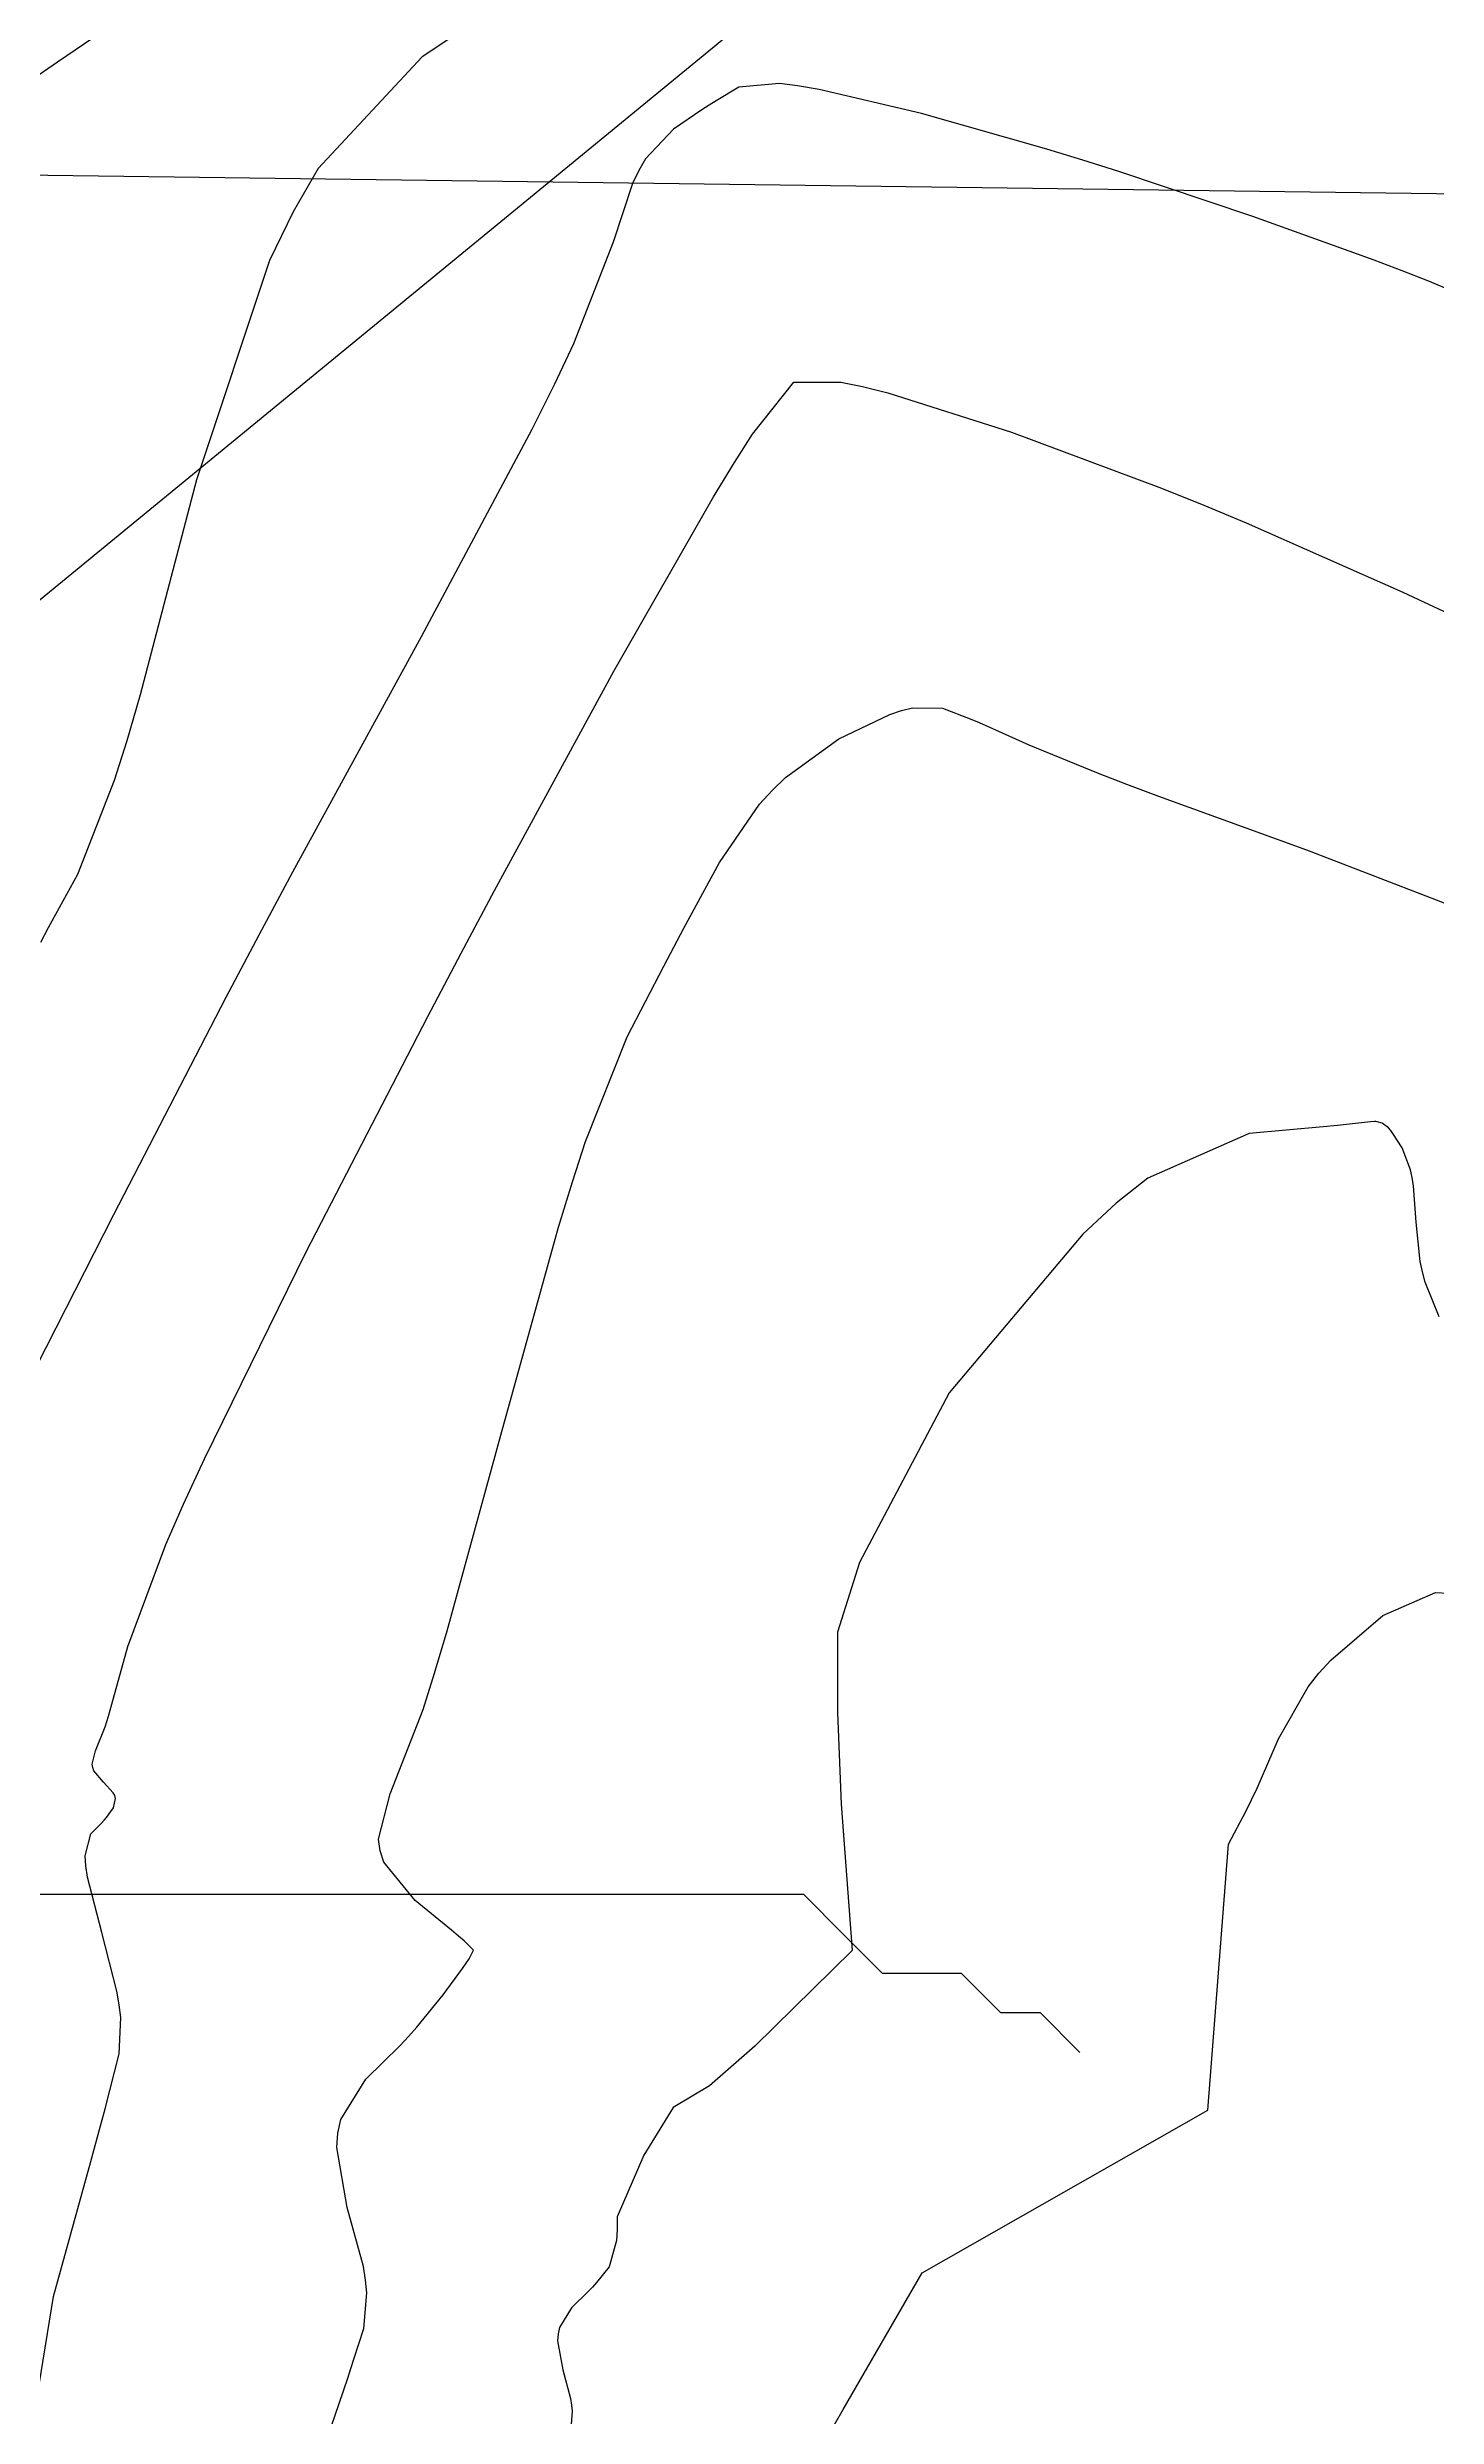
# Model space of a CAD drawing. Header units: metres. Extents: x 837475 to 838479, y 1189012 to 1191015.
# Drawn here: x 837881.8 to 837917, y 1190682.7 to 1190742.7 of the extents above; entities that cross this region are included whole.
import ezdxf

# ---------------------------------------------------------------- set-up
doc = ezdxf.new("R2010")
doc.units = ezdxf.units.M
doc.header["$LTSCALE"] = 0.3
for name, color, linetype in [('CORREDORVIA', 70, 'Continuous'), ('COTAS 10', 1, 'Continuous'), ('COTAS INT', 252, 'Continuous'), ('DRENAJE', 5, 'Continuous'), ('VIA2', 121, 'Continuous')]:
    doc.layers.add(name, color=color, linetype=linetype)
doc.styles.get("Standard").update_dxf_attribs({"font": 'simplex.shx'})
doc.dimstyles.get("Standard").update_dxf_attribs({"dimtxt": 0.18, "dimasz": 0.18, "dimexe": 0.18, "dimexo": 0.0625, "dimgap": 0.09, "dimtad": 0, "dimtih": 1, "dimtoh": 1, "dimdec": 4, "dimzin": 0, "dimdsep": 46, "dimtxsty": 'Standard', "dimcen": 0.09, "dimadec": 0, "dimazin": 0, "dimtfac": 1, "dimtdec": 4, "dimtofl": 0, "dimtmove": 0, "dimatfit": 3, "dimfxl": 1, "dimtolj": 1, "dimtzin": 0, "dimarcsym": 0})

# ---------------------------------------------------------------- blocks, each defined once
blk = doc.blocks.new('*D11')
at = {"layer": 'Defpoints', "color": 0, "transparency": 16777216}
for p in [(838417.909, 1190732.507), (837798.033, 1190660.17), (838416.861, 1190652.103)]:
    blk.add_point(p, dxfattribs=at)
at = {"layer": 'VIA2', "color": 0, "lineweight": -2, "transparency": 16777216}
for p, q in [((837798.034, 1190660.232), (837799.083, 1190740.754)), ((837799.261, 1190740.572), (838107.805, 1190736.55)), ((838417.729, 1190732.51), (838109.185, 1190736.532)), ((838416.862, 1190652.165), (838417.911, 1190732.687))]:
    blk.add_line(p, q, dxfattribs=at)
at = {"layer": 'VIA2', "color": 0, "transparency": 16777216}
for points in [[(837799.261, 1190740.602), (837799.261, 1190740.542), (837799.081, 1190740.574)], [(838417.729, 1190732.54), (838417.729, 1190732.48), (838417.909, 1190732.507)]]:
    blk.add_solid(points, dxfattribs=at)
at = {"layer": 'VIA2', "color": 0, "transparency": 16777216, "insert": (838108.495, 1190736.541), "char_height": 0.18, "attachment_point": 5}
blk.add_mtext('\\A1;618.8807', dxfattribs=at)

msp = doc.modelspace()

# ---------------------------------------------------------------- linework, layer by layer
at = {"layer": 'CORREDORVIA'}
msp.add_lwpolyline([(837910.67578, 1191000.96488), (838157.033, 1190996.193), (838237.174, 1190821.339), (838237.001, 1190602.875), (838240.0305, 1190437.1985), (838223.5365, 1190366.2715), (838212.196, 1190288.9195), (838227.642, 1189916.876), (838080.482, 1189451.8445), (837860.4834, 1189307.12351), (837593.19071, 1189234.39948), (837744.4868, 1189686.6093), (837750.277, 1189933.973), (837710.4905, 1190057.959), (837731.595, 1190134.414), (837885.383, 1190229.429), (837983.18356, 1190344.11971), (837817.55386, 1190502.18733), (837798.03286, 1190660.16958), (837963.57418, 1190795.98182)], close=True, dxfattribs=at)
at = {"layer": 'COTAS 10'}
msp.add_lwpolyline([(837888.779, 1190681.783), (837889.104, 1190682.723), (837889.419, 1190683.666), (837889.499, 1190683.908), (837889.576, 1190684.142), (837889.828, 1190684.918), (837889.906, 1190685.829), (837889.872, 1190686.148), (837889.815, 1190686.495), (837889.408, 1190687.989), (837889.139, 1190689.51), (837889.167, 1190689.874), (837889.24, 1190690.215), (837889.877, 1190691.239), (837890.744, 1190692.093), (837890.961, 1190692.326), (837891.169, 1190692.558), (837891.84, 1190693.382), (837892.327, 1190694.05), (837892.419, 1190694.183), (837892.493, 1190694.294), (837892.604, 1190694.508), (837892.371, 1190694.743), (837892.228, 1190694.867), (837892.051, 1190695.016), (837891.127, 1190695.768), (837890.333, 1190696.741), (837890.238, 1190697.03), (837890.196, 1190697.327), (837890.497, 1190698.47), (837891.327, 1190700.608), (837891.62, 1190701.532), (837891.94, 1190702.6), (837893.322, 1190707.657), (837894.759, 1190712.838), (837895.113, 1190713.985), (837895.448, 1190715.007), (837896.502, 1190717.657), (837897.428, 1190719.452), (837897.683, 1190719.935), (837897.936, 1190720.412), (837898.846, 1190722.082), (837899.859, 1190723.554), (837900.178, 1190723.906), (837900.514, 1190724.233), (837901.868, 1190725.211), (837903.162, 1190725.829), (837903.46, 1190725.929), (837903.733, 1190725.998), (837904.501, 1190725.989), (837905.201, 1190725.72), (837905.43, 1190725.624), (837905.675, 1190725.519), (837906.688, 1190725.062), (837908.445, 1190724.34), (837909.159, 1190724.067), (837909.971, 1190723.763), (837913.726, 1190722.403), (837917.228, 1190721.047)], dxfattribs=at)
at = {"layer": 'COTAS INT'}
for points in [[(837881.353, 1190741.885), (837882.058, 1190742.37), (837885.665, 1190744.828)], [(837894.014, 1190744.305), (837891.307, 1190742.502), (837888.673, 1190739.665), (837888.033, 1190738.57), (837887.432, 1190737.34), (837885.587, 1190731.777), (837884.156, 1190726.326), (837883.816, 1190725.166), (837883.501, 1190724.157), (837882.569, 1190721.777), (837881.827, 1190720.419), (837881.632, 1190720.054)], [(837918.631, 1190736.049), (837916.798, 1190736.822), (837916.149, 1190737.074), (837915.44, 1190737.342), (837912.367, 1190738.449), (837908.967, 1190739.589), (837908.051, 1190739.878), (837907.146, 1190740.156), (837903.967, 1190741.064), (837901.366, 1190741.674), (837900.825, 1190741.763), (837900.361, 1190741.819), (837899.331, 1190741.733), (837898.758, 1190741.382), (837898.583, 1190741.27), (837898.399, 1190741.151), (837897.676, 1190740.669), (837896.971, 1190739.911), (837896.8, 1190739.618), (837896.639, 1190739.289), (837896.146, 1190737.801), (837895.14, 1190735.22), (837894.657, 1190734.202), (837894.085, 1190733.052), (837891.278, 1190727.801), (837888.021, 1190721.837), (837887.165, 1190720.237), (837886.329, 1190718.66), (837883.477, 1190713.148), (837881.034, 1190708.35)], [(837881.595, 1190683.493), (837881.961, 1190685.729), (837882.907, 1190689.151), (837883.102, 1190689.868), (837883.268, 1190690.485), (837883.628, 1190691.879), (837883.663, 1190692.801), (837883.625, 1190693.121), (837883.567, 1190693.469), (837883.182, 1190694.959), (837882.823, 1190696.36), (837882.781, 1190696.652), (837882.764, 1190696.902), (837882.907, 1190697.458), (837883.18, 1190697.733), (837883.245, 1190697.805), (837883.305, 1190697.876), (837883.482, 1190698.117), (837883.531, 1190698.357), (837883.51, 1190698.427), (837883.475, 1190698.498), (837883.226, 1190698.765), (837882.985, 1190699.055), (837882.956, 1190699.14), (837882.942, 1190699.227), (837883.026, 1190699.559), (837883.265, 1190700.175), (837883.35, 1190700.442), (837883.442, 1190700.749), (837883.84, 1190702.207), (837884.808, 1190704.792), (837885.259, 1190705.811), (837885.79, 1190706.961), (837888.368, 1190712.207), (837891.447, 1190718.177), (837892.293, 1190719.783), (837893.137, 1190721.369), (837896.161, 1190726.925), (837898.69, 1190731.349), (837899.222, 1190732.22), (837899.68, 1190732.938), (837900.725, 1190734.256), (837901.917, 1190734.255), (837902.467, 1190734.142), (837903.113, 1190733.98), (837906.242, 1190732.986), (837910.046, 1190731.566), (837911.118, 1190731.134), (837912.198, 1190730.686), (837916.165, 1190728.929), (837919.531, 1190727.36)], [(837917.09, 1190710.564), (837916.735, 1190711.443), (837916.666, 1190711.7), (837916.609, 1190711.962), (837916.505, 1190712.96), (837916.437, 1190713.879), (837916.402, 1190714.093), (837916.359, 1190714.288), (837916.149, 1190714.847), (837915.916, 1190715.213), (837915.859, 1190715.287), (837915.807, 1190715.349), (837915.646, 1190715.474), (837915.516, 1190715.508), (837915.483, 1190715.512), (837915.451, 1190715.514), (837915.344, 1190715.502), (837914.812, 1190715.442), (837914.512, 1190715.413), (837914.146, 1190715.379), (837912.273, 1190715.211), (837909.704, 1190714.081), (837908.9, 1190713.44), (837908.054, 1190712.656), (837904.665, 1190708.64), (837902.393, 1190704.332), (837901.837, 1190702.571), (837901.837, 1190700.531), (837901.929, 1190698.214), (837902.207, 1190694.506), (837899.74, 1190692.075), (837898.592, 1190691.076), (837897.665, 1190690.52), (837896.923, 1190689.314), (837896.245, 1190687.752), (837896.248, 1190687.43), (837896.234, 1190687.15), (837896.046, 1190686.484), (837895.721, 1190686.085), (837895.62, 1190685.972), (837895.515, 1190685.859), (837895.095, 1190685.446), (837894.787, 1190684.949), (837894.751, 1190684.785), (837894.737, 1190684.608), (837894.868, 1190683.871), (837895.065, 1190683.147), (837895.093, 1190682.979), (837895.109, 1190682.824), (837895.071, 1190682.383)], [(837901.593, 1190682.19), (837901.975, 1190682.865), (837903.981, 1190686.329), (837911.223, 1190690.451), (837911.747, 1190697.197), (837912.196, 1190698.041), (837912.331, 1190698.32), (837912.471, 1190698.62), (837913.013, 1190699.867), (837913.767, 1190701.185), (837914.04, 1190701.528), (837914.341, 1190701.863), (837915.66, 1190702.993), (837916.996, 1190703.574), (837917.308, 1190703.562)]]:
    msp.add_lwpolyline(points, dxfattribs=at)
at = {"layer": 'DRENAJE'}
msp.add_polyline3d([(837907.97776, 1190691.91917, 0), (837906.9781, 1190692.91883, 0), (837905.97843, 1190692.91883, 0), (837904.97877, 1190693.91849, 0), (837903.97911, 1190693.91849, 0), (837902.97944, 1190693.91849, 0), (837901.97978, 1190694.91815, 0), (837900.98012, 1190695.91782, 0), (837899.98046, 1190695.91782, 0), (837898.98079, 1190695.91782, 0), (837897.98113, 1190695.91782, 0), (837896.98147, 1190695.91782, 0), (837895.9818, 1190695.91782, 0), (837894.98214, 1190695.91782, 0), (837893.98248, 1190695.91782, 0), (837892.98282, 1190695.91782, 0), (837891.98315, 1190695.91782, 0), (837890.98349, 1190695.91782, 0), (837889.98383, 1190695.91782, 0), (837888.98416, 1190695.91782, 0), (837887.9845, 1190695.91782, 0), (837886.98484, 1190695.91782, 0), (837885.98518, 1190695.91782, 0), (837884.98551, 1190695.91782, 0), (837883.98585, 1190695.91782, 0), (837882.98619, 1190695.91782, 0), (837881.98652, 1190695.91782, 0), (837880.98686, 1190695.91782, 0)], dxfattribs=at)

# ---------------------------------------------------------------- dimensions: what is measured, and where the dimension line sits
at = {"layer": 'VIA2'}
dim = msp.add_aligned_dim(p1=(837798.03286, 1190660.16958), p2=(838416.861, 1190652.103), distance=80.41115, dimstyle='Standard', dxfattribs=at)
dim.commit()
dim.dimension.update_dxf_attribs({"geometry": '*D11', "text_midpoint": (838108.49502, 1190736.54061)})

doc.saveas('drawing.dxf')
